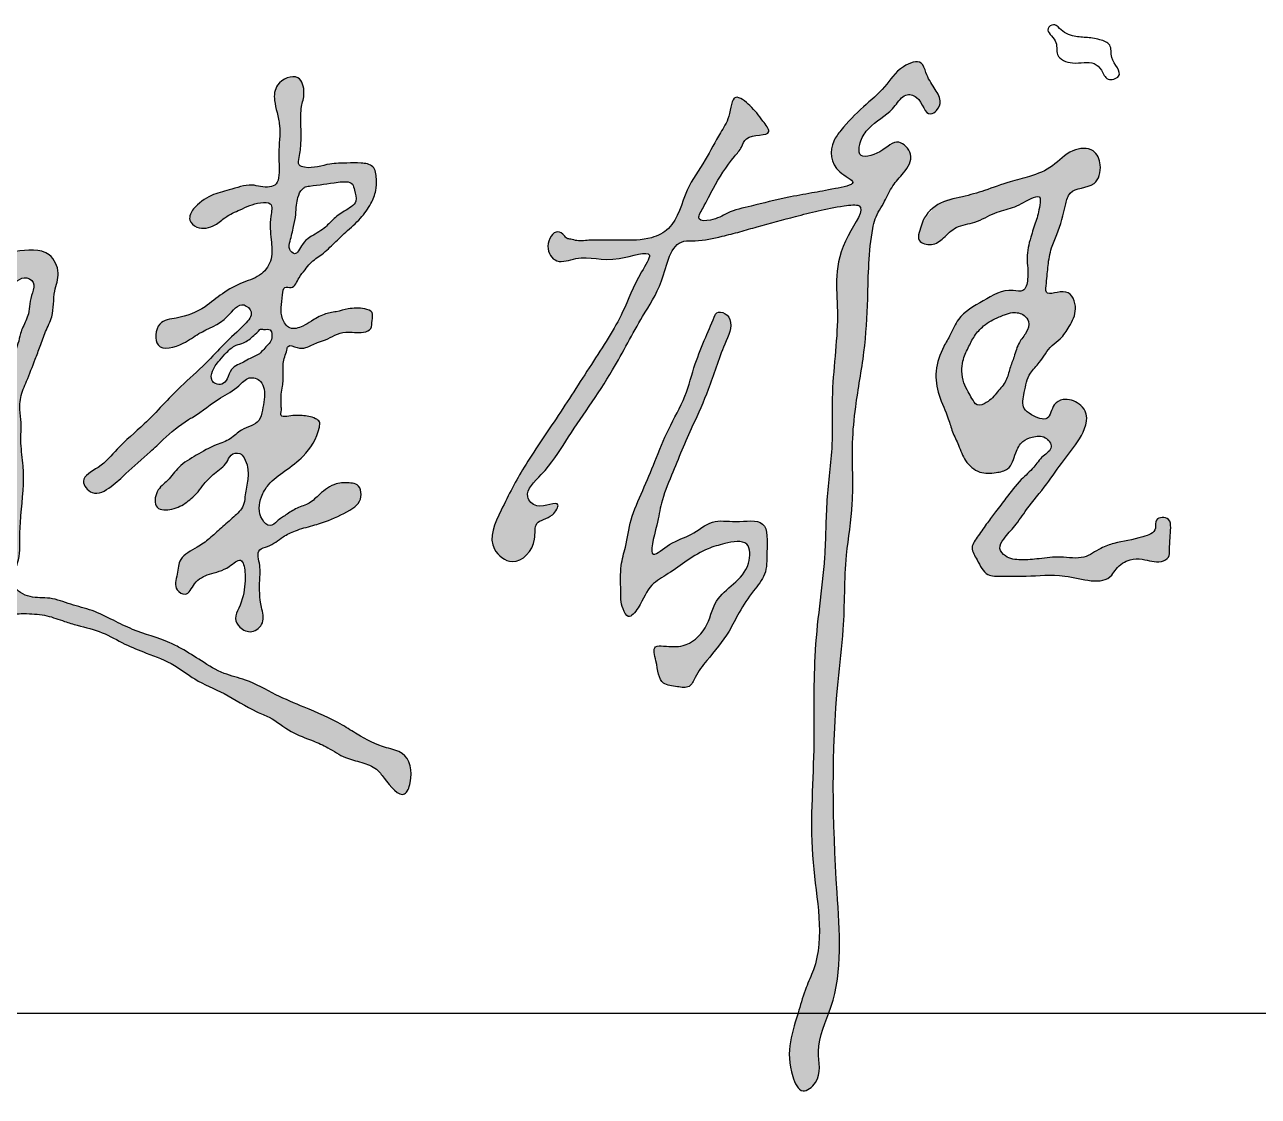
# Model space of a CAD drawing. Extents: x 174641 to 414490, y 73126 to 493158.
# Drawn here: x 277037 to 277906, y 338378 to 339133 of the extents above; entities that cross this region are included whole.
import ezdxf

# ---------------------------------------------------------------- set-up
doc = ezdxf.new("R2010")
doc.units = 0
doc.header["$LTSCALE"] = 1000
doc.header["$MEASUREMENT"] = 0
doc.layers.add('文字和字符', color=7, linetype='Continuous')

msp = doc.modelspace()

# ---------------------------------------------------------------- hatches: boundary and pattern name
at = {"layer": '文字和字符'}
h = msp.add_hatch(color=6, dxfattribs=at)
edge = h.paths.add_edge_path()
edge.add_spline(control_points=[(277435.66, 338980.96), (277435.9, 338980.96), (277460.4, 338981.08), (277475.76, 338980.62), (277497.12, 338991.06), (277501.15, 339016.01), (277516.45, 339036.19), (277525.47, 339054.66), (277534.12, 339066.95), (277535.18, 339086.55), (277550.14, 339074.4), (277555.03, 339067.51), (277566.33, 339053.1), (277545.29, 339056.75), (277542.24, 339045.81), (277532.92, 339035.45), (277523.08, 339020.11), (277516.91, 339007.04), (277509.35, 338994.27), (277523.26, 338994.71), (277532.67, 339001.38), (277552, 339005.71), (277571.04, 339010.69), (277591.99, 339014.29), (277604.61, 339016.61), (277626.46, 339020.88), (277604.55, 339030.43), (277603.78, 339047.67), (277614.79, 339062.06), (277626.79, 339074.63), (277643.69, 339088.15), (277651.77, 339102.59), (277668.95, 339109.16), (277672.21, 339096.83), (277677.04, 339089.05), (277683.2, 339080.19), (277680.56, 339072.64), (277671.43, 339066.75), (277668.97, 339082.17), (277655.98, 339084.77), (277648.55, 339071.3), (277636.01, 339064.95), (277627.27, 339055), (277625.06, 339048.12), (277623.78, 339037.35), (277641.6, 339042.37), (277651.22, 339054.15), (277664.81, 339040.89), (277656.72, 339028.33), (277647.93, 339019.6), (277642.92, 339007.59), (277636.35, 338998.44), (277631.42, 338975.22), (277631.37, 338943.76), (277629.01, 338901.65), (277622.54, 338868.2), (277619.13, 338832.55), (277621.84, 338797.55), (277614.06, 338754.11), (277615.17, 338712.01), (277604.9, 338633.22), (277606.62, 338545.15), (277614.55, 338455.61), (277592.77, 338413.85), (277599.65, 338390.84), (277583.81, 338378.23), (277570.92, 338406.3), (277579.95, 338428.98), (277586.65, 338453.89), (277602.28, 338485.94), (277587.79, 338544.96), (277594.24, 338617.46), (277592.05, 338677.97), (277596.64, 338723.05), (277601.52, 338759.58), (277601.11, 338797.59), (277606.87, 338836.12), (277604.66, 338880.25), (277612.87, 338931.61), (277604.52, 338969.41), (277632.39, 339007.46), (277603.51, 339004.06), (277583.13, 338998.4), (277557.86, 338991.95), (277540.9, 338986.84), (277526.29, 338983.21), (277513.45, 338980.06), (277492.33, 338981.71), (277487.66, 338950.74), (277469.53, 338923.95), (277449.59, 338884.07), (277422.72, 338847.54), (277405.7, 338819.1), (277387.43, 338803.39), (277398.41, 338790.01), (277416.65, 338799.86), (277408.34, 338784.43), (277395.25, 338784.07), (277398.53, 338765.89), (277383.05, 338749.29), (277361.07, 338766.1), (277374.16, 338794.35), (277389.08, 338822.97), (277412.79, 338856.71), (277435.34, 338892.4), (277458.67, 338927.6), (277466.27, 338951.13), (277483.15, 338976.6), (277448.49, 338963.17), (277432.07, 338971.98), (277411.59, 338963.17), (277402.7, 338976.24), (277410.29, 338989.46), (277416.84, 338985.04), (277418.84, 338981.96), (277422.49, 338981.63), (277427, 338979.93), (277435.56, 338980.96), (277435.66, 338980.96)], knot_values=[0, 0, 0, 0, 30.010681, 59.710914, 78.593199, 120.407305, 154.524141, 185.004149, 203.061643, 222.774317, 238.80713, 258.455944, 270.333782, 293.330836, 302.766156, 314.154011, 351.592667, 373.783884, 384.727657, 395.744414, 413.857163, 437.957453, 474.261753, 498.637383, 521.996218, 540.039757, 556.440551, 586.981856, 599.46137, 631.292047, 659.861277, 686.798362, 704.454635, 714.77327, 731.806988, 745.746399, 755.60273, 762.331918, 783.607358, 794.2488, 808.935268, 839.224822, 854.000646, 861.29652, 870.524529, 890.282084, 910.927322, 927.245681, 946.958313, 963.356978, 980.390735, 1000.003082, 1009.515457, 1078.314372, 1130.678307, 1184.843128, 1219.935368, 1279.461792, 1329.992924, 1402.614913, 1454.086505, 1659.988392, 1772.185683, 1817.246483, 1847.677046, 1862.240127, 1879.608782, 1944.488332, 1967.79145, 1986.349178, 2091.415626, 2201.453187, 2292.790848, 2342.000053, 2390.03078, 2446.006624, 2499.916829, 2551.206876, 2630.928051, 2705.368541, 2736.511304, 2751.139397, 2799.882761, 2838.437816, 2856.100871, 2874.060326, 2900.839764, 2911.90203, 2956.44123, 2995.684828, 3055.617738, 3138.927419, 3179.415616, 3204.798199, 3217.112426, 3237.828089, 3249.032304, 3266.585733, 3281.97368, 3312.759311, 3333.895438, 3372.534497, 3420.293911, 3476.863372, 3540.284988, 3599.822241, 3643.146119, 3661.15915, 3690.737213, 3733.200125, 3751.837118, 3768.448916, 3785.656639, 3792.541545, 3796.752385, 3800.355287, 3806.580356, 3819.839144, 3819.839144, 3819.839144, 3819.839144], degree=3, periodic=0)
h = msp.add_hatch(color=6, dxfattribs=at)
edge = h.paths.add_edge_path()
edge.add_spline(control_points=[(277156.17, 339002.97), (277156.28, 339003.1), (277168.81, 339014.66), (277181.88, 339015.69), (277196.05, 339021.93), (277207.07, 339017.1), (277215.34, 339020.31), (277216.92, 339030.12), (277215.49, 339043.36), (277217.73, 339058.4), (277215.06, 339070.69), (277212.57, 339079.98), (277213.41, 339092.35), (277230.96, 339099.97), (277235.14, 339084.66), (277231.35, 339074.32), (277231.81, 339062.4), (277232.04, 339050.2), (277231.06, 339041.47), (277229.21, 339033.59), (277239.63, 339030.65), (277249.91, 339035.31), (277263.6, 339035.23), (277273.34, 339035.72), (277283.86, 339034.1), (277285.12, 339024.14), (277284.92, 339015.41), (277280.88, 339005.71), (277273.68, 338995.74), (277264.15, 338987.42), (277255.06, 338978.98), (277247.31, 338971.04), (277238.96, 338966.17), (277234.58, 338959.63), (277229.71, 338954.76), (277227.22, 338946.22), (277219.29, 338949), (277218.56, 338937.33), (277216.17, 338928.74), (277223.53, 338917.13), (277232.79, 338919.97), (277239.92, 338924.47), (277247.43, 338929.27), (277256.61, 338930.43), (277266.06, 338933.18), (277274.25, 338933.57), (277283.27, 338930.79), (277281.45, 338924.34), (277282.19, 338918.09), (277273.2, 338914.89), (277264.81, 338917.25), (277255.63, 338914.43), (277249.54, 338910.78), (277242.44, 338908.82), (277236.16, 338905.06), (277229.39, 338904.66), (277222.62, 338908.23), (277221.44, 338900.88), (277218.83, 338895.88), (277219.31, 338888.53), (277219.36, 338883.24), (277218.85, 338877.75), (277217.68, 338872.78), (277218.03, 338867.85), (277217.82, 338863.79), (277218.23, 338860.85), (277216.28, 338855.76), (277226.35, 338857.92), (277233.38, 338857.48), (277240.19, 338856.76), (277245.46, 338853.32), (277243.62, 338842.13), (277235.79, 338829.75), (277220.93, 338818.81), (277209.32, 338810.78), (277202.49, 338798.71), (277201.17, 338786.99), (277209.8, 338778.21), (277215.54, 338783.9), (277221.49, 338787.8), (277228.85, 338792.79), (277238.15, 338795.28), (277245.76, 338803.25), (277255.2, 338810.34), (277264.89, 338810.46), (277274.2, 338808.93), (277275.24, 338797.45), (277264.94, 338789.67), (277253.54, 338784.39), (277239.74, 338779.8), (277228.73, 338777.19), (277217.99, 338771.91), (277211.15, 338765.68), (277199.73, 338763.31), (277203.67, 338751.55), (277202.29, 338738.96), (277202.76, 338725.43), (277206.91, 338711.67), (277197.58, 338703.56), (277188.59, 338707.28), (277184.29, 338715), (277190.14, 338725.01), (277192.38, 338736.47), (277192.83, 338746.95), (277190.23, 338759.17), (277179.14, 338748.35), (277168.16, 338746.82), (277156.57, 338741.33), (277152.09, 338729.36), (277141.65, 338735.6), (277145.26, 338745.8), (277145.54, 338758.45), (277158.09, 338763.84), (277167.54, 338770.9), (277175.88, 338778.54), (277183.94, 338785.84), (277191.56, 338792.45), (277192.4, 338802), (277194.45, 338810.69), (277194.83, 338820.29), (277192.56, 338827.02), (277188.6, 338832.05), (277181.74, 338830.42), (277179.25, 338822.42), (277170.93, 338817.34), (277164.12, 338810.46), (277158.75, 338802.75), (277151.32, 338796.02), (277142.16, 338791.04), (277127.92, 338790.45), (277129.21, 338805.4), (277138.76, 338811.57), (277145.77, 338822.5), (277158.44, 338829.77), (277170.26, 338836.75), (277182.33, 338840.27), (277190.05, 338849.17), (277202.65, 338851.03), (277205.02, 338863.97), (277207.12, 338873.12), (277203.83, 338882.89), (277194.37, 338885.75), (277186.88, 338876.2), (277172.51, 338869.2), (277161.49, 338859.84), (277147.06, 338851.52), (277137.19, 338842.97), (277123.27, 338829.61), (277110.39, 338818.8), (277098.93, 338807.47), (277085.63, 338799.36), (277074.39, 338813.62), (277092.15, 338821.43), (277103.19, 338835.92), (277124.79, 338853.56), (277143.49, 338875.62), (277163.81, 338892.6), (277177.95, 338908.89), (277189.37, 338918.22), (277199.23, 338929.66), (277189.22, 338939.18), (277178.07, 338922.31), (277162.23, 338917.78), (277148.94, 338907.15), (277127.56, 338901.36), (277129.71, 338924.62), (277147.73, 338926.07), (277162.94, 338932.06), (277176.49, 338944.13), (277190.08, 338951.44), (277204.36, 338955.62), (277212.36, 338967.87), (277210.58, 338982.72), (277209.43, 338994.05), (277212.56, 339008), (277199.47, 339007.47), (277190.29, 339002.92), (277178.97, 338998.11), (277170.86, 338990.22), (277160.46, 338988.28), (277150.96, 338994.34), (277156.11, 339002.9), (277156.17, 339002.97)], knot_values=[0, 0, 0, 0, 21.814226, 40.014518, 62.705103, 80.181203, 87.059593, 95.960741, 117.525979, 144.48919, 157.446323, 169.514731, 184.787555, 205.834293, 221.965238, 235.360358, 252.742704, 270.71375, 285.202589, 292.391017, 298.294038, 323.168932, 339.890762, 353.677583, 365.620364, 378.129251, 389.526685, 402.989381, 420.611403, 440.531037, 455.37129, 472.336878, 486.5792, 494.822314, 504.352288, 516.704907, 522.699181, 530.27695, 553.639261, 565.149337, 577.864888, 587.528817, 601.603428, 613.797645, 625.753182, 641.937729, 649.9788, 657.766267, 665.645468, 673.686615, 691.069983, 702.267642, 712.223711, 720.551303, 732.907569, 741.299569, 750.370401, 754.159277, 767.819998, 775.008381, 783.993926, 790.014194, 797.893351, 805.081778, 810.473088, 814.666318, 817.720913, 829.769177, 838.760629, 852.283854, 856.964277, 862.355586, 894.641394, 917.573479, 938.655869, 952.338385, 974.413595, 984.091028, 992.098792, 1002.565424, 1015.429981, 1028.359865, 1041.617731, 1060.692449, 1075.149999, 1081.330321, 1097.650211, 1107.252151, 1133.82575, 1149.932866, 1167.658992, 1180.945792, 1198.851742, 1207.212315, 1222.48382, 1236.906949, 1263.262694, 1278.557776, 1291.815576, 1304.435541, 1313.922398, 1324.654884, 1349.142625, 1361.020488, 1372.838601, 1385.371679, 1406.33795, 1423.525104, 1437.340436, 1446.079862, 1461.351368, 1476.168885, 1496.200813, 1510.803882, 1526.560496, 1542.662576, 1557.114579, 1565.766985, 1581.249459, 1594.824166, 1604.755407, 1610.756543, 1619.414177, 1627.419657, 1643.634371, 1658.03725, 1667.713087, 1682.728431, 1698.677316, 1713.209272, 1728.480822, 1743.495369, 1760.340716, 1781.062409, 1803.083586, 1817.90876, 1831.829559, 1851.204785, 1861.937228, 1882.369986, 1890.726834, 1902.273459, 1915.005119, 1936.427946, 1969.389218, 1974.338724, 2005.754245, 2023.168452, 2055.026844, 2074.268902, 2093.867831, 2107.78631, 2127.599717, 2153.412209, 2189.440129, 2240.453356, 2274.08225, 2299.89394, 2328.106323, 2341.387876, 2350.989816, 2370.530551, 2403.28468, 2421.19063, 2445.869309, 2466.302067, 2483.491087, 2513.600141, 2534.81948, 2557.988589, 2577.732832, 2594.915337, 2613.696208, 2636.660478, 2648.798069, 2658.352665, 2679.53953, 2695.582632, 2708.030864, 2726.091721, 2735.787779, 2747.159611, 2747.159611, 2747.159611, 2747.159611], degree=3, periodic=0)
edge = h.paths.add_edge_path(flags=16)
edge.add_spline(control_points=[(277202.87, 338918.04), (277202.83, 338917.99), (277196.92, 338912.27), (277192.83, 338908.72), (277184.94, 338907.2), (277179.62, 338902.34), (277175.09, 338897.12), (277171.44, 338892.86), (277169.1, 338888.16), (277167.8, 338882.65), (277171.88, 338879.45), (277176.74, 338878.87), (277180.55, 338883.94), (277181.95, 338889.81), (277186.87, 338893.33), (277191.68, 338895.06), (277196.11, 338898.19), (277202.77, 338900.31), (277206.69, 338905.7), (277210.94, 338909.93), (277211.63, 338914.07), (277210.29, 338918.96), (277206.69, 338918.23), (277202.89, 338918.06), (277202.87, 338918.04)], knot_values=[0, 0, 0, 0, 8.439041, 20.62857, 28.097042, 39.877603, 49.765051, 57.178901, 62.854461, 72.258155, 76.58164, 82.950578, 90.312624, 100.188639, 107.6845, 114.090351, 121.535477, 130.11106, 142.317774, 148.462757, 154.387511, 159.526625, 165.895648, 169.459976, 169.459976, 169.459976, 169.459976], degree=3, periodic=0)
edge = h.paths.add_edge_path(flags=16)
edge.add_spline(control_points=[(277232.93, 339017.03), (277232.88, 339016.98), (277228.84, 339010.97), (277228.67, 339005.47), (277228.22, 338998.33), (277226.44, 338989.98), (277224.71, 338982.04), (277222.56, 338974.86), (277228.71, 338969.03), (277232.18, 338978.74), (277239.05, 338984.02), (277247.69, 338988.33), (277254.53, 338996.06), (277262.02, 339001.54), (277272.24, 339006.87), (277269.65, 339015.02), (277268.05, 339022.9), (277253.18, 339021.57), (277242.91, 339018.93), (277235.03, 339019.21), (277232.95, 339017.04), (277232.93, 339017.03)], knot_values=[0, 0, 0, 0, 9.334311, 17.140719, 26.361451, 38.018579, 52.789195, 61.01517, 67.124154, 79.068588, 89.242621, 105.885881, 117.802758, 131.460083, 146.451071, 157.202444, 163.309657, 177.435607, 205.630785, 210.588468, 213.165382, 213.165382, 213.165382, 213.165382], degree=3, periodic=0)
h = msp.add_hatch(color=6, dxfattribs=at)
edge = h.paths.add_edge_path()
edge.add_spline(control_points=[(277669.01, 338992.36), (277669.07, 338992.54), (277680.39, 339010.78), (277696.85, 339010.58), (277714.21, 339016.15), (277729.5, 339022.11), (277746.06, 339025.83), (277761.95, 339032.17), (277772.61, 339045.19), (277790.44, 339046.93), (277796.2, 339033.24), (277791.98, 339016.68), (277773.46, 339018.64), (277768.95, 339001.44), (277766.19, 338988.68), (277759.62, 338974.96), (277757.66, 338962.94), (277757.21, 338953.62), (277754.98, 338940.04), (277772.91, 338949.35), (277779.3, 338931.98), (277773.38, 338920.91), (277767.66, 338911.94), (277758.22, 338905.69), (277753.44, 338895.78), (277743.54, 338886.64), (277741.45, 338875.14), (277738.99, 338862.99), (277747.09, 338857.13), (277759.19, 338852.11), (277760.38, 338865.25), (277769.78, 338870.28), (277778.75, 338867.23), (277787.87, 338857.42), (277780.7, 338839.94), (277768.21, 338825.94), (277756.8, 338808.24), (277744.16, 338794.04), (277735.13, 338779.99), (277727.66, 338772.43), (277722.42, 338764.1), (277728.8, 338756.67), (277739.35, 338755.6), (277752.32, 338756.67), (277766.97, 338758.87), (277782.74, 338755.47), (277793.75, 338764.09), (277807.88, 338768.97), (277820.34, 338770.23), (277835.02, 338775.62), (277832.33, 338786.06), (277844.05, 338786.34), (277844.35, 338777.92), (277843.79, 338770.99), (277843.38, 338764.2), (277843.54, 338757.16), (277834.94, 338752.96), (277826.06, 338756.9), (277814.48, 338756.6), (277806.76, 338751.65), (277798.17, 338736.51), (277770.11, 338747.26), (277745.78, 338743.96), (277728.11, 338744.68), (277713.44, 338744.08), (277708.9, 338755), (277702.39, 338764.51), (277709.31, 338773.61), (277714.72, 338781.61), (277721.45, 338790.43), (277729.23, 338800.62), (277737.47, 338811.68), (277747.86, 338820.29), (277753.05, 338828.84), (277762.66, 338834.53), (277755.82, 338843.96), (277747.21, 338842.86), (277738.89, 338839.55), (277734.42, 338830.48), (277731.73, 338819.38), (277720.2, 338816.97), (277709.03, 338816.32), (277698.92, 338825.09), (277695.28, 338836.27), (277690.39, 338845.74), (277687.14, 338858.02), (277680.46, 338871.28), (277677.56, 338889.32), (277682.74, 338903.85), (277689.7, 338915.07), (277695.21, 338928.95), (277712.62, 338938.09), (277727.21, 338947.55), (277741.55, 338943.87), (277744.78, 338956.41), (277741.96, 338968.15), (277745.15, 338982.15), (277749.51, 338994.53), (277751.77, 339002.59), (277753.05, 339013.46), (277742.02, 339008.64), (277734.11, 339003.53), (277719.23, 339000.66), (277707.51, 338992.71), (277693.13, 338991.66), (277684.85, 338982.74), (277676.87, 338976.76), (277663.14, 338978.78), (277668.98, 338992.24), (277669.01, 338992.36)], knot_values=[0, 0, 0, 0, 24.512001, 49.882294, 72.277412, 98.738469, 118.409447, 143.109669, 167.776883, 187.618262, 203.042037, 222.126752, 247.275306, 258.48372, 289.86628, 303.795246, 321.379231, 338.707377, 347.328395, 366.307106, 385.237264, 403.506228, 418.562709, 428.786369, 449.648574, 463.118664, 483.023077, 498.54091, 507.708607, 523.614939, 538.272825, 548.331434, 564.446663, 573.613544, 601.356343, 627.727416, 655.753502, 687.468657, 707.386499, 724.030195, 733.822997, 742.988374, 758.369859, 776.521682, 797.368312, 820.285411, 838.875384, 852.53501, 881.495768, 896.424896, 904.484831, 916.221913, 924.49056, 934.624145, 946.353648, 953.359124, 961.492881, 980.267656, 992.004738, 1008.557493, 1015.80342, 1061.650078, 1099.490071, 1123.473109, 1136.892554, 1154.792681, 1167.453766, 1180.555905, 1196.223819, 1209.542153, 1226.270416, 1249.735518, 1266.970627, 1281.05191, 1293.130439, 1303.91699, 1316.71909, 1326.731209, 1339.888064, 1357.279911, 1369.076666, 1385.0742, 1402.881823, 1419.32573, 1433.82478, 1447.087554, 1471.921893, 1495.500471, 1520.791964, 1533.894554, 1550.83807, 1581.024251, 1611.984954, 1621.45011, 1633.096343, 1654.387173, 1674.742462, 1691.115782, 1707.380906, 1715.678547, 1723.570803, 1743.940975, 1761.902668, 1783.344225, 1802.439161, 1818.418402, 1831.919163, 1844.453477, 1860.498716, 1860.498716, 1860.498716, 1860.498716], degree=3, periodic=0)
edge = h.paths.add_edge_path(flags=16)
edge.add_spline(control_points=[(277723.4, 338927.01), (277723.27, 338926.96), (277711.6, 338921.24), (277706.11, 338913.9), (277701.44, 338905.04), (277697.67, 338896.98), (277696.79, 338888.34), (277698.13, 338880.83), (277701.31, 338874.57), (277704.33, 338869.65), (277707.6, 338863.51), (277716.51, 338867.06), (277721.9, 338873.88), (277728.84, 338881.52), (277730.74, 338890.74), (277734.38, 338899.43), (277736.56, 338908.86), (277742.89, 338915.39), (277745.28, 338923.12), (277740.7, 338929.43), (277733.19, 338930.52), (277728.5, 338929.13), (277723.44, 338927.03), (277723.4, 338927.01)], knot_values=[0, 0, 0, 0, 17.49913, 30.768414, 43.809406, 57.820521, 67.761158, 79.395962, 89.172864, 96.402516, 104.532234, 113.624822, 128.719094, 142.570854, 155.091253, 167.081152, 182.063386, 194.044375, 204.792336, 212.007375, 223.839632, 231.821798, 237.531752, 237.531752, 237.531752, 237.531752], degree=3, periodic=0)
h = msp.add_hatch(color=6, dxfattribs=at)
edge = h.paths.add_edge_path()
edge.add_spline(control_points=[(277008.41, 338968.21), (277008.64, 338968.29), (277033.64, 338974.19), (277053.34, 338976.03), (277063.03, 338958.1), (277056.81, 338943.66), (277058.31, 338928.97), (277051.58, 338916.88), (277048.44, 338906.64), (277043.64, 338895.1), (277040.15, 338884.84), (277035.22, 338874.35), (277033.11, 338865.05), (277035.38, 338852.34), (277033.83, 338838.21), (277037.87, 338815.87), (277034.94, 338793.73), (277033.48, 338771.14), (277034.31, 338756.18), (277028.42, 338745.75), (277029.48, 338735.07), (277041.14, 338728.38), (277055.5, 338730.07), (277069.74, 338724.16), (277085.25, 338720.81), (277099.3, 338713.55), (277117, 338704.73), (277133.89, 338700.51), (277149.84, 338692.41), (277162.08, 338684.54), (277176.53, 338675.38), (277195.62, 338671.39), (277213.32, 338660.73), (277236.54, 338651.24), (277256.19, 338642.96), (277274.29, 338631.1), (277287.93, 338623.96), (277307.65, 338620.48), (277311.21, 338603.84), (277303.9, 338585.15), (277291.75, 338600.27), (277284.89, 338609.74), (277274.3, 338613.74), (277262.11, 338616.16), (277251.7, 338623.61), (277238.78, 338629.23), (277223.98, 338634.44), (277212.36, 338644.34), (277195.34, 338650.88), (277179.04, 338662.12), (277158.13, 338670.15), (277141.9, 338683.3), (277124.41, 338689.64), (277107.11, 338696.44), (277092.02, 338705.61), (277077.08, 338708.95), (277064.17, 338712.89), (277052.46, 338717.3), (277040.71, 338718.15), (277027.65, 338718.39), (277024.99, 338707.37), (277022.26, 338696.2), (277010.44, 338686.59), (277005.2, 338671.01), (276991.37, 338668.44), (276977.71, 338668.26), (276971.83, 338684.42), (276957.9, 338692.22), (276951.35, 338711.06), (276966.83, 338721.08), (276975.85, 338731.57), (276988.82, 338739.74), (276999.82, 338748.81), (277014.23, 338739.84), (277018.57, 338751.59), (277019.29, 338761.03), (277020.24, 338774.78), (277024.35, 338793.08), (277021.33, 338816.07), (277021.92, 338840.42), (277018.44, 338859.74), (277021.09, 338874.5), (277025.29, 338885.85), (277030, 338894.06), (277030.21, 338902.48), (277032.9, 338908.4), (277034.13, 338916.19), (277037.52, 338922.84), (277040.29, 338929.67), (277040.55, 338936.59), (277042.48, 338943.46), (277045.23, 338951.91), (277036.27, 338956.18), (277031.12, 338951.28), (277024.74, 338949.83), (277024.51, 338941.28), (277012.88, 338945.41), (277009.44, 338953.23), (277009.25, 338960.25), (277010.31, 338964.84), (277008.37, 338968.2), (277008.41, 338968.21)], knot_values=[0, 0, 0, 0, 31.567408, 64.804615, 84.514899, 102.449572, 127.665217, 143.393176, 158.761139, 172.306084, 195.386314, 203.777391, 220.63047, 233.896682, 257.032253, 279.176201, 327.700844, 348.661996, 374.096735, 388.033075, 396.915328, 415.877792, 435.250381, 456.66983, 478.431065, 501.305126, 522.015154, 560.722472, 573.046245, 596.2976, 621.456877, 643.421109, 676.452722, 706.559804, 747.979879, 764.804525, 796.369237, 812.756663, 842.42195, 854.740888, 879.873646, 891.588111, 907.370515, 923.988969, 943.623296, 959.405623, 982.733778, 1008.381509, 1021.700495, 1058.208083, 1090.24983, 1114.093944, 1144.201026, 1166.925646, 1191.573171, 1217.002209, 1229.971469, 1248.063792, 1268.029249, 1281.440462, 1294.753802, 1308.690116, 1329.858381, 1355.865323, 1368.43417, 1386.209945, 1406.30905, 1430.06276, 1453.845898, 1470.989804, 1499.087867, 1512.54167, 1535.266273, 1553.042048, 1560.571233, 1580.172383, 1594.917168, 1617.197884, 1657.975453, 1689.943564, 1718.67234, 1738.776712, 1751.36341, 1769.195262, 1777.025624, 1785.794542, 1795.901638, 1809.568461, 1816.675984, 1826.397683, 1837.686133, 1847.881877, 1857.816128, 1868.115168, 1875.917125, 1881.585263, 1896.597226, 1905.82176, 1918.671785, 1923.218896, 1927.782629, 1927.782629, 1927.782629, 1927.782629], degree=3, periodic=0)
edge = h.paths.add_edge_path(flags=17)
edge.add_spline(control_points=[(276978.66, 338713.8), (276978.6, 338713.76), (276972.93, 338710.11), (276972.84, 338704.14), (276973.26, 338698.43), (276975.5, 338692.09), (276980.76, 338688.86), (276983.01, 338683.74), (276987.24, 338682.3), (276991.04, 338682.25), (276993.92, 338684.69), (276997.12, 338687.25), (277000.84, 338688.2), (277004.87, 338689.68), (277007.38, 338693.35), (277010.74, 338697.57), (277013.4, 338704.54), (277015.34, 338712.41), (277018.85, 338720.46), (277018.49, 338726.36), (277019.26, 338733.82), (277009.18, 338733.49), (277001.52, 338736.04), (276995.85, 338731.81), (276991.78, 338728.77), (276989.23, 338725.25), (276987.13, 338721.83), (276984.25, 338719.63), (276983, 338716.16), (276978.72, 338713.84), (276978.66, 338713.8)], knot_values=[0, 0, 0, 0, 9.663903, 14.696519, 25.589324, 33.287033, 41.448102, 50.312117, 54.669885, 59.317586, 65.471876, 69.610934, 76.339168, 81.250991, 86.994431, 94.228062, 103.814692, 117.550507, 128.275999, 139.362893, 142.658643, 157.109971, 167.517587, 177.222957, 183.783609, 188.977779, 195.04957, 200.641099, 203.083872, 211.139425, 211.139425, 211.139425, 211.139425], degree=3, periodic=0)
h = msp.add_hatch(color=6, dxfattribs=at)
edge = h.paths.add_edge_path()
edge.add_spline(control_points=[(277523.72, 338928.92), (277523.65, 338928.74), (277515.29, 338909.15), (277508.91, 338893.87), (277502.95, 338869.78), (277490.31, 338848.61), (277481.37, 338825.95), (277472.54, 338804.73), (277463.51, 338785.23), (277461.06, 338766.87), (277456.3, 338750.73), (277457.16, 338735.55), (277456.79, 338724.17), (277462.56, 338712.99), (277472.51, 338726.13), (277476.13, 338737.92), (277491.43, 338746.48), (277503.53, 338755.86), (277517.13, 338763.8), (277530.39, 338767.66), (277548.5, 338771.16), (277548.21, 338742.9), (277522.7, 338733.53), (277519.03, 338707.11), (277502.88, 338693.8), (277490.58, 338695.12), (277478.62, 338695.76), (277483.24, 338681.61), (277483.43, 338668.16), (277496.16, 338666.81), (277505.81, 338665.12), (277510.21, 338675.85), (277519.73, 338687.89), (277532.05, 338702.18), (277540.56, 338720.13), (277549.26, 338732.99), (277560.2, 338745.94), (277559.5, 338762.02), (277561.56, 338786.05), (277538.05, 338781.73), (277520.96, 338785.09), (277506.84, 338772.32), (277493.2, 338769.5), (277474.58, 338752.94), (277483.07, 338781.04), (277485.2, 338796.85), (277494.95, 338821.28), (277505.96, 338847.18), (277520.16, 338877.72), (277527.13, 338902.52), (277536.63, 338921.4), (277530.63, 338931.76), (277523.75, 338928.97), (277523.72, 338928.92)], knot_values=[0, 0, 0, 0, 24.542793, 52.435959, 85.650583, 121.512598, 155.916917, 186.540407, 217.474406, 244.606868, 263.102829, 287.388558, 305.597528, 314.527085, 327.332873, 353.193682, 372.630675, 395.352625, 418.617204, 435.772151, 457.249665, 475.959444, 524.49024, 552.742939, 580.507685, 599.437854, 607.362997, 621.159879, 644.090151, 657.95728, 669.398503, 679.892715, 700.008206, 736.031643, 756.664286, 782.242284, 801.590045, 823.390719, 851.090423, 877.54929, 900.135028, 924.011869, 947.574779, 965.855715, 994.232281, 1016.328926, 1045.309406, 1098.032674, 1136.336698, 1183.774373, 1208.195694, 1217.866995, 1225.149506, 1225.149506, 1225.149506, 1225.149506], degree=3, periodic=0)

# ---------------------------------------------------------------- linework, layer by layer
msp.add_line((270741.11, 338436.86), (278741.11, 338436.86))
at = {"layer": '文字和字符', "color": 6}
for points, start_tangent, end_tangent in [([(277764.93, 339131.17), (277775.09, 339124.92), (277784.47, 339123.75), (277794.24, 339122.19), (277801.28, 339118.28), (277802.84, 339109.69), (277807.53, 339096.41), (277800.11, 339094.45), (277795.42, 339100.7), (277790.33, 339105.39), (277775.09, 339105.78), (277764.54, 339111.64), (277762.97, 339121.4), (277757.89, 339130), (277761.8, 339132.73), (277764.93, 339131.17)], (0.676765, -0.736199), (0.676765, -0.736199)), ([(277435.66, 338980.96), (277457.29, 338980.96), (277478.62, 338982.76), (277490.56, 338989.28), (277503.81, 339016.34), (277516.35, 339037.49), (277527.16, 339056.61), (277532.98, 339068.25), (277537.97, 339081.55), (277547.96, 339075.73), (277557.11, 339064.92), (277561.26, 339057.44), (277545.46, 339052.45), (277541.99, 339046.6), (277537.14, 339039.98), (277522.17, 339017.54), (277514.68, 339003.41), (277512.19, 338995.93), (277520.08, 338995.11), (277532.15, 339000.08), (277548.79, 339005.07), (277574.26, 339011.05), (277591.53, 339014.24), (277608.08, 339017.3), (277620.32, 339021.7), (277611.17, 339029.18), (277607.01, 339050.79), (277612.01, 339058.27), (277627.81, 339074.9), (277642.78, 339089.03), (277656.09, 339103.16), (277668.57, 339105.65), (277671.9, 339099), (277677.72, 339088.2), (277681.88, 339079.05), (277679.38, 339072.4), (277675.22, 339069.91), (277665.24, 339081.55), (277657.75, 339083.21), (277650.27, 339075.73), (277633.63, 339061.6), (277626.98, 339053.28), (277625.31, 339048.3), (277625.31, 339041.65), (277639.46, 339043.31), (277652.76, 339049.96), (277661.08, 339041.65), (277656.09, 339028.35), (277648.61, 339019.2), (277642.78, 339008.39), (277636.13, 338995.93), (277634.46, 338989.28), (277630.85, 338939.83), (277628.2, 338902.18), (277622.42, 338863.58), (277620.24, 338838.39), (277620.04, 338795.49), (277616.01, 338759.3), (277613.71, 338707.01), (277610.07, 338670.1), (277609.35, 338521.72), (277604.98, 338440.98), (277596.25, 338409.7), (277594.06, 338387.88), (277585.33, 338382.07), (277578.05, 338392.25), (277582.42, 338438.8), (277587.51, 338454.8), (277592.61, 338467.17), (277592.36, 338542.88), (277592.84, 338622.18), (277593.65, 338688), (277596.86, 338723.31), (277600.5, 338757.73), (277602.2, 338798.04), (277605.65, 338836.73), (277606.04, 338873.69), (277609.57, 338931.04), (277617.1, 338984.15), (277624.83, 339005.22), (277614.29, 339005.22), (277579.98, 338997.67), (277553.15, 338990.47), (277540.92, 338986.95), (277528.38, 338983.74), (277509.33, 338980.62), (277501.37, 338980.28), (277485.58, 338952.33), (277472.4, 338927.31), (277451.22, 338889.67), (277418.26, 338839.49), (277401, 338815.96), (277391.58, 338800.28), (277397.86, 338794.01), (277412.77, 338794.79), (277408.85, 338787.73), (277397.86, 338781.46), (277396.29, 338770.48), (277380.6, 338754.8), (277368.04, 338763.43), (277372.75, 338790.87), (277388.97, 338821.23), (277411.4, 338855.27), (277436.31, 338893.59), (277458.28, 338930.45), (277471.62, 338958.67), (277477.11, 338970.44), (277455.92, 338968.08), (277425.32, 338968.08), (277411.98, 338966.51), (277405.71, 338976.71), (277412.77, 338986.9), (277417.05, 338984.4), (277419.2, 338982.25), (277421.72, 338981.63), (277426.11, 338980.7), (277435.66, 338980.96)], (1, 0), (1, 0)), ([(277156.17, 339002.97), (277168.7, 339012.46), (277181.22, 339016.35), (277197.21, 339019.8), (277209.73, 339018.51), (277214.22, 339020.61), (277216.21, 339026.71), (277216.21, 339042.25), (277216.65, 339061.68), (277214.95, 339070.86), (277213.19, 339079.38), (277215.35, 339090.17), (277229.6, 339095.35), (277233.92, 339084.56), (277232.2, 339075.06), (277231.76, 339062.54), (277231.76, 339049.59), (277230.47, 339039.23), (277230.47, 339034.05), (277234.36, 339032.32), (277252.13, 339034.63), (277264.16, 339035.34), (277274.1, 339035.34), (277282.31, 339032.75), (277284.9, 339024.12), (277284.47, 339015.92), (277281.01, 339006.85), (277273.67, 338996.49), (277263.3, 338986.56), (277255.48, 338979.26), (277246.45, 338971.02), (277238.36, 338964.7), (277234.66, 338960.06), (277230.47, 338954.62), (277224.85, 338947.71), (277220.53, 338947.71), (277218.81, 338942.53), (277218.81, 338925.69), (277223.99, 338919.22), (277233.06, 338920.51), (277239.11, 338923.97), (277248.06, 338928.74), (277256.63, 338930.67), (277265.03, 338932.6), (277276.69, 338932.6), (277281.87, 338930.01), (277281.87, 338924.4), (277281.01, 338918.79), (277275.83, 338916.2), (277263.3, 338916.2), (277255.52, 338914.04), (277249.07, 338910.9), (277243.43, 338908.86), (277235.22, 338905.4), (277229.17, 338905.4), (277222.69, 338906.27), (277221.83, 338903.68), (277219.24, 338894.18), (277219.24, 338889), (277219.24, 338882.52), (277218.81, 338878.21), (277217.94, 338872.59), (277217.94, 338867.41), (277217.94, 338863.53), (277217.94, 338860.51), (277217.51, 338858.35), (277226.15, 338857.49), (277232.63, 338857.49), (277242.13, 338855.33), (277244.72, 338853.17), (277244.72, 338849.28), (277233.34, 338828.99), (277220.49, 338818.6), (277208.87, 338808.81), (277203.97, 338800.25), (277204.59, 338784.36), (277210.09, 338780.08), (277214.99, 338783.13), (277221.09, 338787.56), (277229.06, 338792.31), (277237.62, 338795.97), (277244.97, 338802.09), (277256.59, 338809.43), (277266.99, 338810.04), (277271.27, 338808.81), (277273.11, 338797.2), (277268.21, 338792.31), (277251.08, 338783.75), (277240.07, 338780.08), (277227.84, 338776.41), (277219.27, 338772.13), (277208.26, 338765.4), (277202.75, 338762.96), (277202.75, 338751.95), (277202.75, 338741.56), (277203.97, 338722.6), (277204.59, 338711.6), (277197.24, 338705.49), (277188.68, 338708.54), (277185.62, 338714.66), (277188.07, 338721.99), (277192.35, 338739.11), (277192.35, 338747.67), (277189.29, 338755.62), (277181.34, 338751.34), (277167.27, 338745.84), (277156.87, 338739.11), (277150.14, 338731.78), (277144.63, 338734.83), (277144.63, 338745.84), (277147.08, 338756.23), (277158.7, 338764.79), (277167.27, 338770.91), (277175.77, 338778.43), (277184.4, 338786.19), (277191.13, 338794.14), (277192.35, 338800.25), (277194.19, 338811.26), (277194.19, 338821.04), (277191.74, 338827.77), (277188.68, 338830.82), (277182.56, 338829.6), (277179.5, 338824.71), (277170.94, 338816.76), (277163.59, 338809.43), (277159.31, 338803.92), (277151.36, 338796.59), (277140.96, 338791.69), (277130.56, 338792.92), (277130.56, 338803.92), (277137.9, 338811.87), (277145.85, 338821.04), (277158.09, 338829.6), (277172.16, 338836.94), (277181.95, 338841.22), (277189.9, 338847.33), (277202.14, 338854.06), (277204.59, 338861.4), (277205.81, 338876.07), (277203.36, 338881.57), (277195.41, 338884.02), (277188.07, 338878.51), (277175.22, 338869.96), (277155.64, 338856.5), (277152.58, 338854.67), (277134.84, 338840.61), (277125.66, 338832.05), (277108.53, 338816.76), (277098.13, 338807.59), (277084.67, 338803.31), (277078.55, 338811.26), (277088.95, 338821.04), (277102.41, 338833.88), (277121.38, 338851.61), (277147.08, 338877.9), (277164.82, 338894.41), (277177.67, 338907.86), (277192.35, 338921.93), (277196.63, 338930.48), (277191.74, 338935.38), (277180.11, 338927.43), (277159.92, 338915.2), (277148.91, 338908.47), (277131.17, 338907.25), (277132.39, 338921.93), (277144.02, 338926.2), (277164.21, 338934.15), (277176.44, 338943.32), (277191.13, 338951.27), (277203.97, 338957.39), (277210.7, 338967.78), (277210.78, 338981.32), (277210.57, 338997.86), (277210.19, 339006.6), (277203.35, 339007.36), (277188.9, 339002.42), (277178.63, 338997.1), (277171.41, 338991.78), (277158.48, 338990.26), (277153.54, 338995.2), (277156.17, 339002.97)], (0.662995, 0.748624), (0.662995, 0.748624)), ([(277669.01, 338992.36), (277680.2, 339006.03), (277697.61, 339011.62), (277713.15, 339015.97), (277731.18, 339022.18), (277744.86, 339025.91), (277761.02, 339033.36), (277775.32, 339043.92), (277789.62, 339043.92), (277794.59, 339033.98), (277790.24, 339020.94), (277773.45, 339014.1), (277770.35, 339006.65), (277764.13, 338984.9), (277760.4, 338975.58), (277757.91, 338963.16), (277756.67, 338950.73), (277756.67, 338944.52), (277770.35, 338944.52), (277777.18, 338932.72), (277772.83, 338920.29), (277766.36, 338911.58), (277760.72, 338906.84), (277751.7, 338894.82), (277745.48, 338887.36), (277741.13, 338873.7), (277741.13, 338862.51), (277746.1, 338858.16), (277757.29, 338855.68), (277762.26, 338865), (277768.48, 338868.73), (277779.67, 338865.62), (277784.02, 338860.65), (277780, 338841.07), (277768.71, 338825.77), (277756.95, 338809.36), (277742.8, 338791.4), (277734.38, 338779.78), (277726.7, 338770.57), (277724.01, 338764.04), (277727.85, 338758.67), (277738.61, 338755.98), (277751.67, 338756.75), (277766.64, 338757.9), (277783.16, 338757.9), (277795.07, 338764.04), (277804.28, 338767.5), (277824.64, 338772.1), (277833.47, 338778.24), (277834.24, 338784), (277842.69, 338784.39), (277844.23, 338778.63), (277843.84, 338771.34), (277843.46, 338762.89), (277842.69, 338757.9), (277837.7, 338754.83), (277824.26, 338756.37), (277815.81, 338755.98), (277805.82, 338749.46), (277802.75, 338745.24), (277769.72, 338744.47), (277742.45, 338744.47), (277725.16, 338744.47), (277715.56, 338745.62), (277707.88, 338755.98), (277704.42, 338764.43), (277708.65, 338772.87), (277715.18, 338782.08), (277720.94, 338789.76), (277728.24, 338799.35), (277738.99, 338812.4), (277747.79, 338821.17), (277754.35, 338828.91), (277760.11, 338835.43), (277755.89, 338841.96), (277746.67, 338842.34), (277740.14, 338839.27), (277735.15, 338831.21), (277729.39, 338820.08), (277721.32, 338817.39), (277709.8, 338817.78), (277699.82, 338825.84), (277694.82, 338836.59), (277690.62, 338846.15), (277687.64, 338855.23), (277681.2, 338871.93), (277679.02, 338888.78), (277684.46, 338906.18), (277689.02, 338914.45), (277694.8, 338925.21), (277712.21, 338938.25), (277733.28, 338945.58), (277740.1, 338945.58), (277743.51, 338953.25), (277743.09, 338968.58), (277745.68, 338983.02), (277749.29, 338994.25), (277752.04, 339005.65), (277751.61, 339011.61), (277746.07, 339010.33), (277732.86, 339003.94), (277720.49, 339000.11), (277706.42, 338993.72), (277693.21, 338989.88), (277684.26, 338982.64), (277675.73, 338977.96), (277667.2, 338980.94), (277669.01, 338992.36)], (0.284283, 0.95874), (0.284283, 0.95874)), ([(277232.93, 339017.03), (277229.65, 339011.16), (277228.65, 339005.62), (277228.12, 338999), (277226.59, 338990.74), (277224.15, 338980.37), (277223.86, 338974.45), (277227.12, 338971.49), (277232.75, 338978.01), (277238.08, 338983.04), (277248.15, 338989.55), (277254.37, 338995.47), (277262.26, 339001.36), (277270.37, 339008.5), (277269.48, 339016.19), (277268, 339020.34), (277257.92, 339021.82), (277237.78, 339019.16), (277234.32, 339018.26), (277232.93, 339017.03)], (-0.774883, -0.632104), (-0.774883, -0.632104)), ([(277008.41, 338968.21), (277030.65, 338972.98), (277054.48, 338970.59), (277060.84, 338957.89), (277058.46, 338945.19), (277056.3, 338927.14), (277051.93, 338916.69), (277048.13, 338906.29), (277044.59, 338897.19), (277038.6, 338881.67), (277036.21, 338876.12), (277033.83, 338864.21), (277034.62, 338854.68), (277034.62, 338838.01), (277036.21, 338822.13), (277034.62, 338787.2), (277033.83, 338772.11), (277032.24, 338753.85), (277029.06, 338744.32), (277029.86, 338737.97), (277040.98, 338730.03), (277054.89, 338728.88), (277069.74, 338724.66), (277084.78, 338720.22), (277099.77, 338713.36), (277113.27, 338707.01), (277139.49, 338697.48), (277147.44, 338693.51), (277161.74, 338684.78), (277177.62, 338676.04), (277192.72, 338671.28), (277214.17, 338660.96), (277234.03, 338652.23), (277261.04, 338639.52), (277271.37, 338633.17), (277292.03, 338623.64), (277303.15, 338619.67), (277308.71, 338599.03), (277304.74, 338591.09), (277290.44, 338602.21), (277284.88, 338608.56), (277274.55, 338613.32), (277263.08, 338616.76), (277250.71, 338623.64), (277240.39, 338628.41), (277224.98, 338635.12), (277209.4, 338645.08), (277200.66, 338649.05), (277177.62, 338661.75), (277156.97, 338672.07), (277142.67, 338681.6), (277122.81, 338690.34), (277107.71, 338696.69), (277091.82, 338704.63), (277074.27, 338709.89), (277065.33, 338712.62), (277052.9, 338716.53), (277038.6, 338718.12), (277029.06, 338716.53), (277025.09, 338707.8), (277021.91, 338698.27), (277012.38, 338686.37), (277001.26, 338671.28), (276992.52, 338668.9), (276979.81, 338670.49), (276971.16, 338682.11), (276959.15, 338694.3), (276955.18, 338710.98), (276963.92, 338719.71), (276979.01, 338733.21), (276986.96, 338738.77), (277002.05, 338745.12), (277014.76, 338743.53), (277017.24, 338748.36), (277019.37, 338762.32), (277020.32, 338772.9), (277022.71, 338788.78), (277021.91, 338818.16), (277021.12, 338841.18), (277019.53, 338861.82), (277021.91, 338876.12), (277025.06, 338884.62), (277029.78, 338896.58), (277030.55, 338902.17), (277032.51, 338908.17), (277034.31, 338915.23), (277038.07, 338924.33), (277039.81, 338929.15), (277040.77, 338936.09), (277042.7, 338943.99), (277043.28, 338951.32), (277036.92, 338954.59), (277030.16, 338951.51), (277025.34, 338948.62), (277023.99, 338944.76), (277013.38, 338946.88), (277010.1, 338952.67), (277009.72, 338961.92), (277009.72, 338965.2), (277008.41, 338968.21)], (0.945021, 0.327011), (0.945021, 0.327011)), ([(277523.72, 338928.92), (277516.8, 338912.65), (277509.47, 338893.93), (277502.14, 338871.14), (277490.74, 338847.95), (277480.97, 338825.16), (277472.42, 338804.82), (277464.28, 338784.06), (277460.2, 338764.94), (277457.35, 338751.92), (277456.95, 338734.42), (277458.58, 338721.4), (277462.24, 338716.11), (277469.16, 338722.22), (277478.93, 338738.08), (277490.34, 338746.22), (277503.77, 338755.58), (277518.43, 338763.72), (277530.24, 338767.38), (277545.71, 338766.97), (277546.93, 338753.55), (277524.4, 338726.8), (277516.45, 338708.05), (277500.82, 338695.56), (277487.18, 338695.28), (277481.5, 338694.71), (277481.78, 338684.77), (277487.18, 338669.15), (277496.84, 338666.6), (277505.08, 338666.88), (277509.34, 338673.13), (277517.58, 338685.05), (277533.21, 338705.78), (277540.31, 338718.85), (277550.54, 338734.18), (277558.22, 338745.82), (277559.92, 338761.44), (277556.87, 338781.17), (277537.89, 338782.97), (277521.62, 338782.52), (277506.71, 338773.94), (277491.34, 338766.71), (277480.04, 338759.94), (277482.3, 338780.26), (277485.66, 338795.83), (277492.7, 338815.49), (277507.61, 338850.44), (277518.55, 338875.78), (277530.25, 338907.9), (277533.77, 338925.15), (277528.84, 338930.07), (277523.72, 338928.92)], (-0.394162, -0.919041), (-0.394162, -0.919041)), ([(277723.4, 338927.01), (277712.52, 338920.64), (277706.14, 338913.51), (277701.64, 338905.26), (277697.89, 338895.89), (277697.14, 338888.76), (277698.64, 338880.52), (277701.64, 338874.14), (277704.27, 338869.64), (277708.02, 338865.14), (277714.4, 338866.64), (277722.28, 338874.14), (277728.21, 338882.17), (277731.04, 338890.74), (277733.91, 338898.89), (277737.66, 338909.01), (277742.54, 338916.14), (277744.06, 338923.73), (277741.07, 338927.99), (277732.78, 338930.01), (277727.22, 338928.55), (277723.4, 338927.01)], (-0.928724, -0.370772), (-0.928724, -0.370772)), ([(277202.87, 338918.04), (277198.48, 338913.83), (277191.34, 338908.71), (277186.22, 338907.07), (277179.45, 338901.95), (277174.69, 338896.64), (277171.4, 338892.44), (277169.57, 338888.78), (277169.2, 338882.01), (277171.58, 338880), (277176.16, 338879.63), (277179.82, 338883.47), (277182.93, 338889.88), (277187.17, 338893.22), (277191.36, 338895.15), (277196.02, 338897.81), (277201.59, 338900.48), (277207.82, 338906.7), (277210.56, 338910.18), (277211.29, 338914.38), (277210.01, 338917.86), (277205.44, 338918.22), (277202.87, 338918.04)], (-0.672398, -0.74019), (-0.672398, -0.74019))]:
    msp.add_spline(points, degree=3, dxfattribs=dict(at, start_tangent=start_tangent, end_tangent=end_tangent))

doc.saveas('drawing.dxf')
